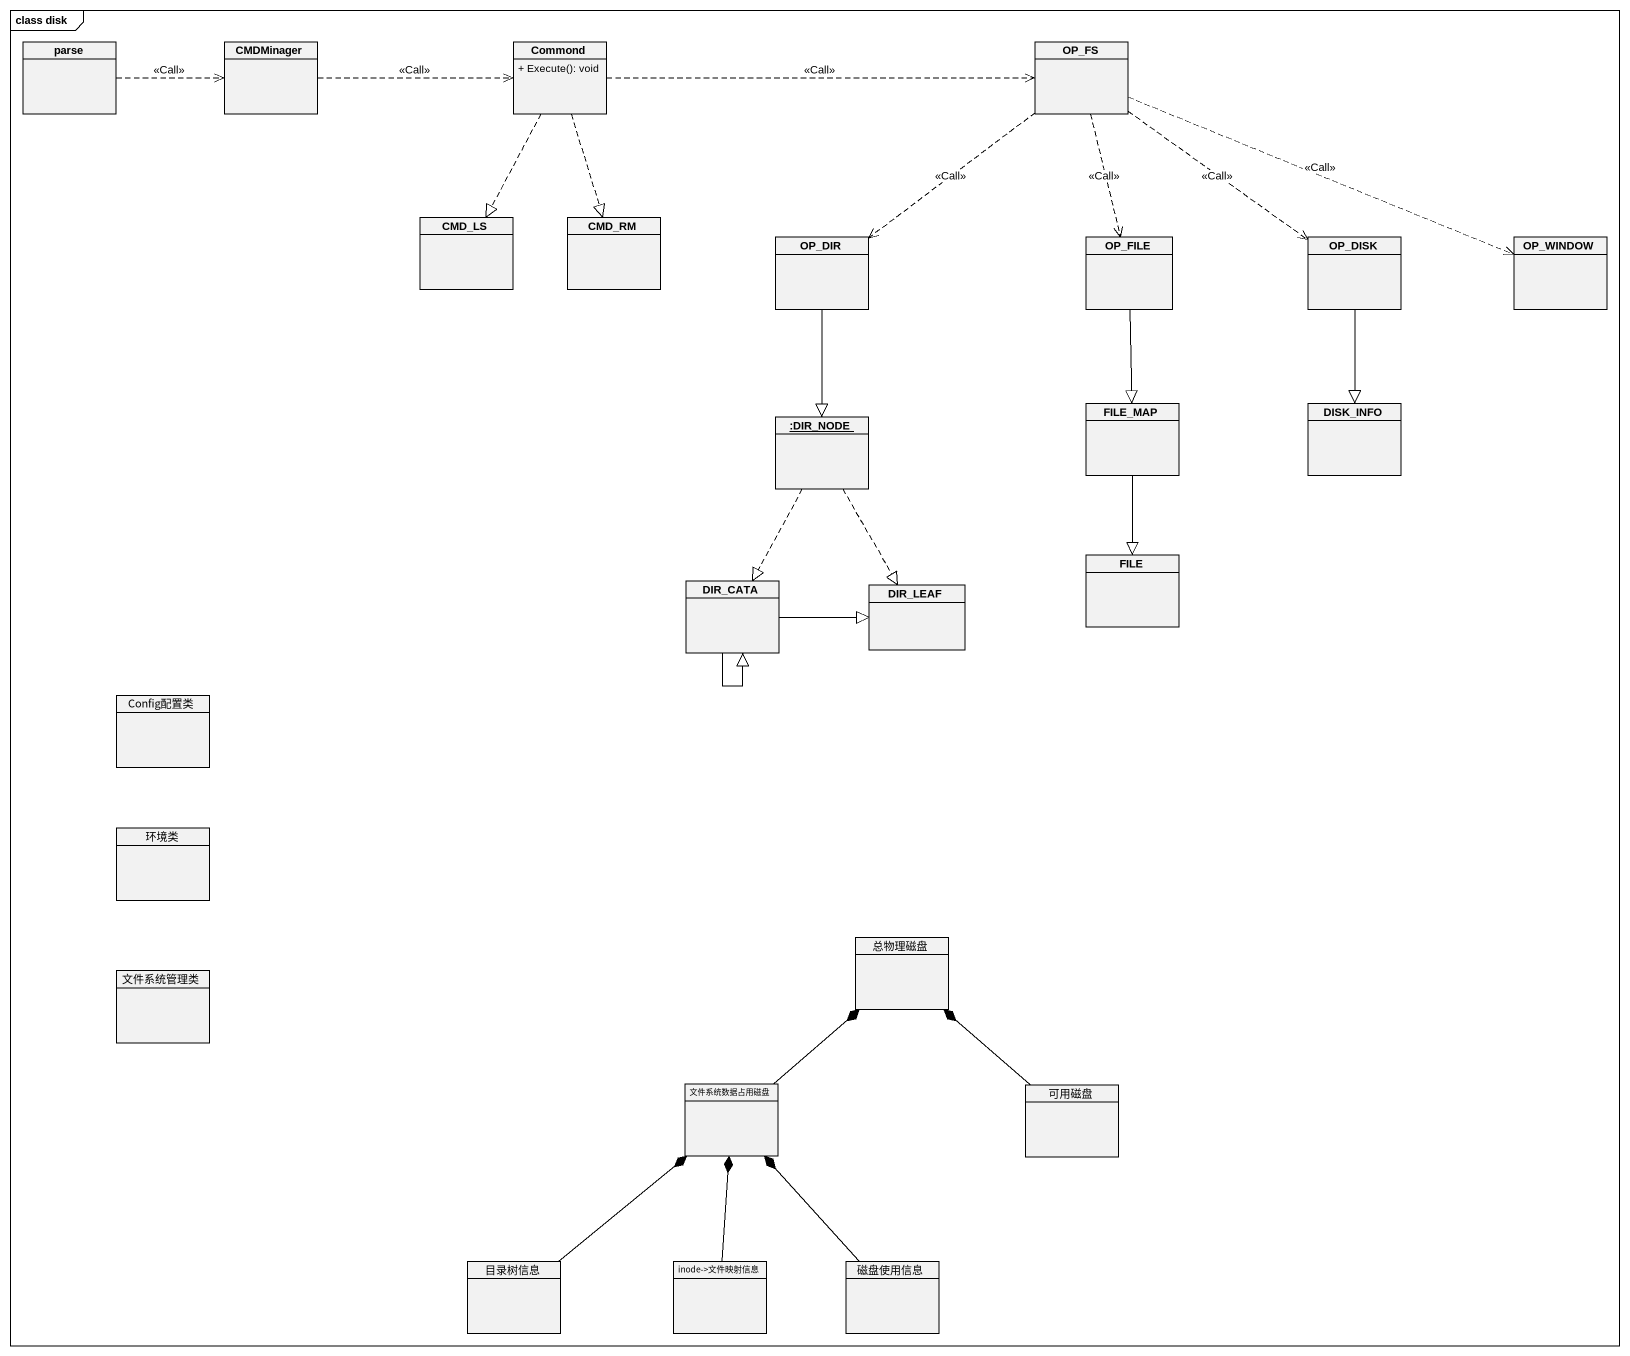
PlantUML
@startuml
mainframe class disk
hide circle
hide empty members
skinparam classAttributeIconSize 0
class parse
class CMDMinager
class Commond {
  + Execute(): void
}
class OP_FS
class CMD_LS
class CMD_RM
class OP_DIR
class OP_FILE
class OP_DISK
class OP_WINDOW
object ":DIR_NODE" as DIR_NODE
class FILE_MAP
class DISK_INFO
class DIR_CATA
class "FILE" as FILE_
class DIR_LEAF
class Config配置类
class 环境类
class 总物理磁盘
class 文件系统管理类
class 文件系统数据占用磁盘
class 可用磁盘
class 目录树信息
class "inode->文件映射信息" as inode_文件映射信息
class 磁盘使用信息
parse .right.> CMDMinager : <<Call>>
CMDMinager .right.> Commond : <<Call>>
Commond .right.> OP_FS : <<Call>>
Commond ..|> CMD_LS
Commond ..|> CMD_RM
OP_FS ..> OP_DIR : <<Call>>
OP_FS ..> OP_FILE : <<Call>>
OP_FS ..> OP_DISK : <<Call>>
OP_FS .right.> OP_WINDOW : <<Call>>
OP_DIR --|> DIR_NODE
OP_FILE --|> FILE_MAP
OP_DISK --|> DISK_INFO
DIR_NODE ..|> DIR_CATA
DIR_NODE ..|> DIR_LEAF
FILE_MAP --|> FILE_
DIR_CATA --|> DIR_CATA
DIR_CATA -right-|> DIR_LEAF
文件系统数据占用磁盘 -up-* 总物理磁盘
可用磁盘 -up-* 总物理磁盘
目录树信息 -up-* 文件系统数据占用磁盘
inode_文件映射信息 -up-* 文件系统数据占用磁盘
磁盘使用信息 -up-* 文件系统数据占用磁盘
@enduml
